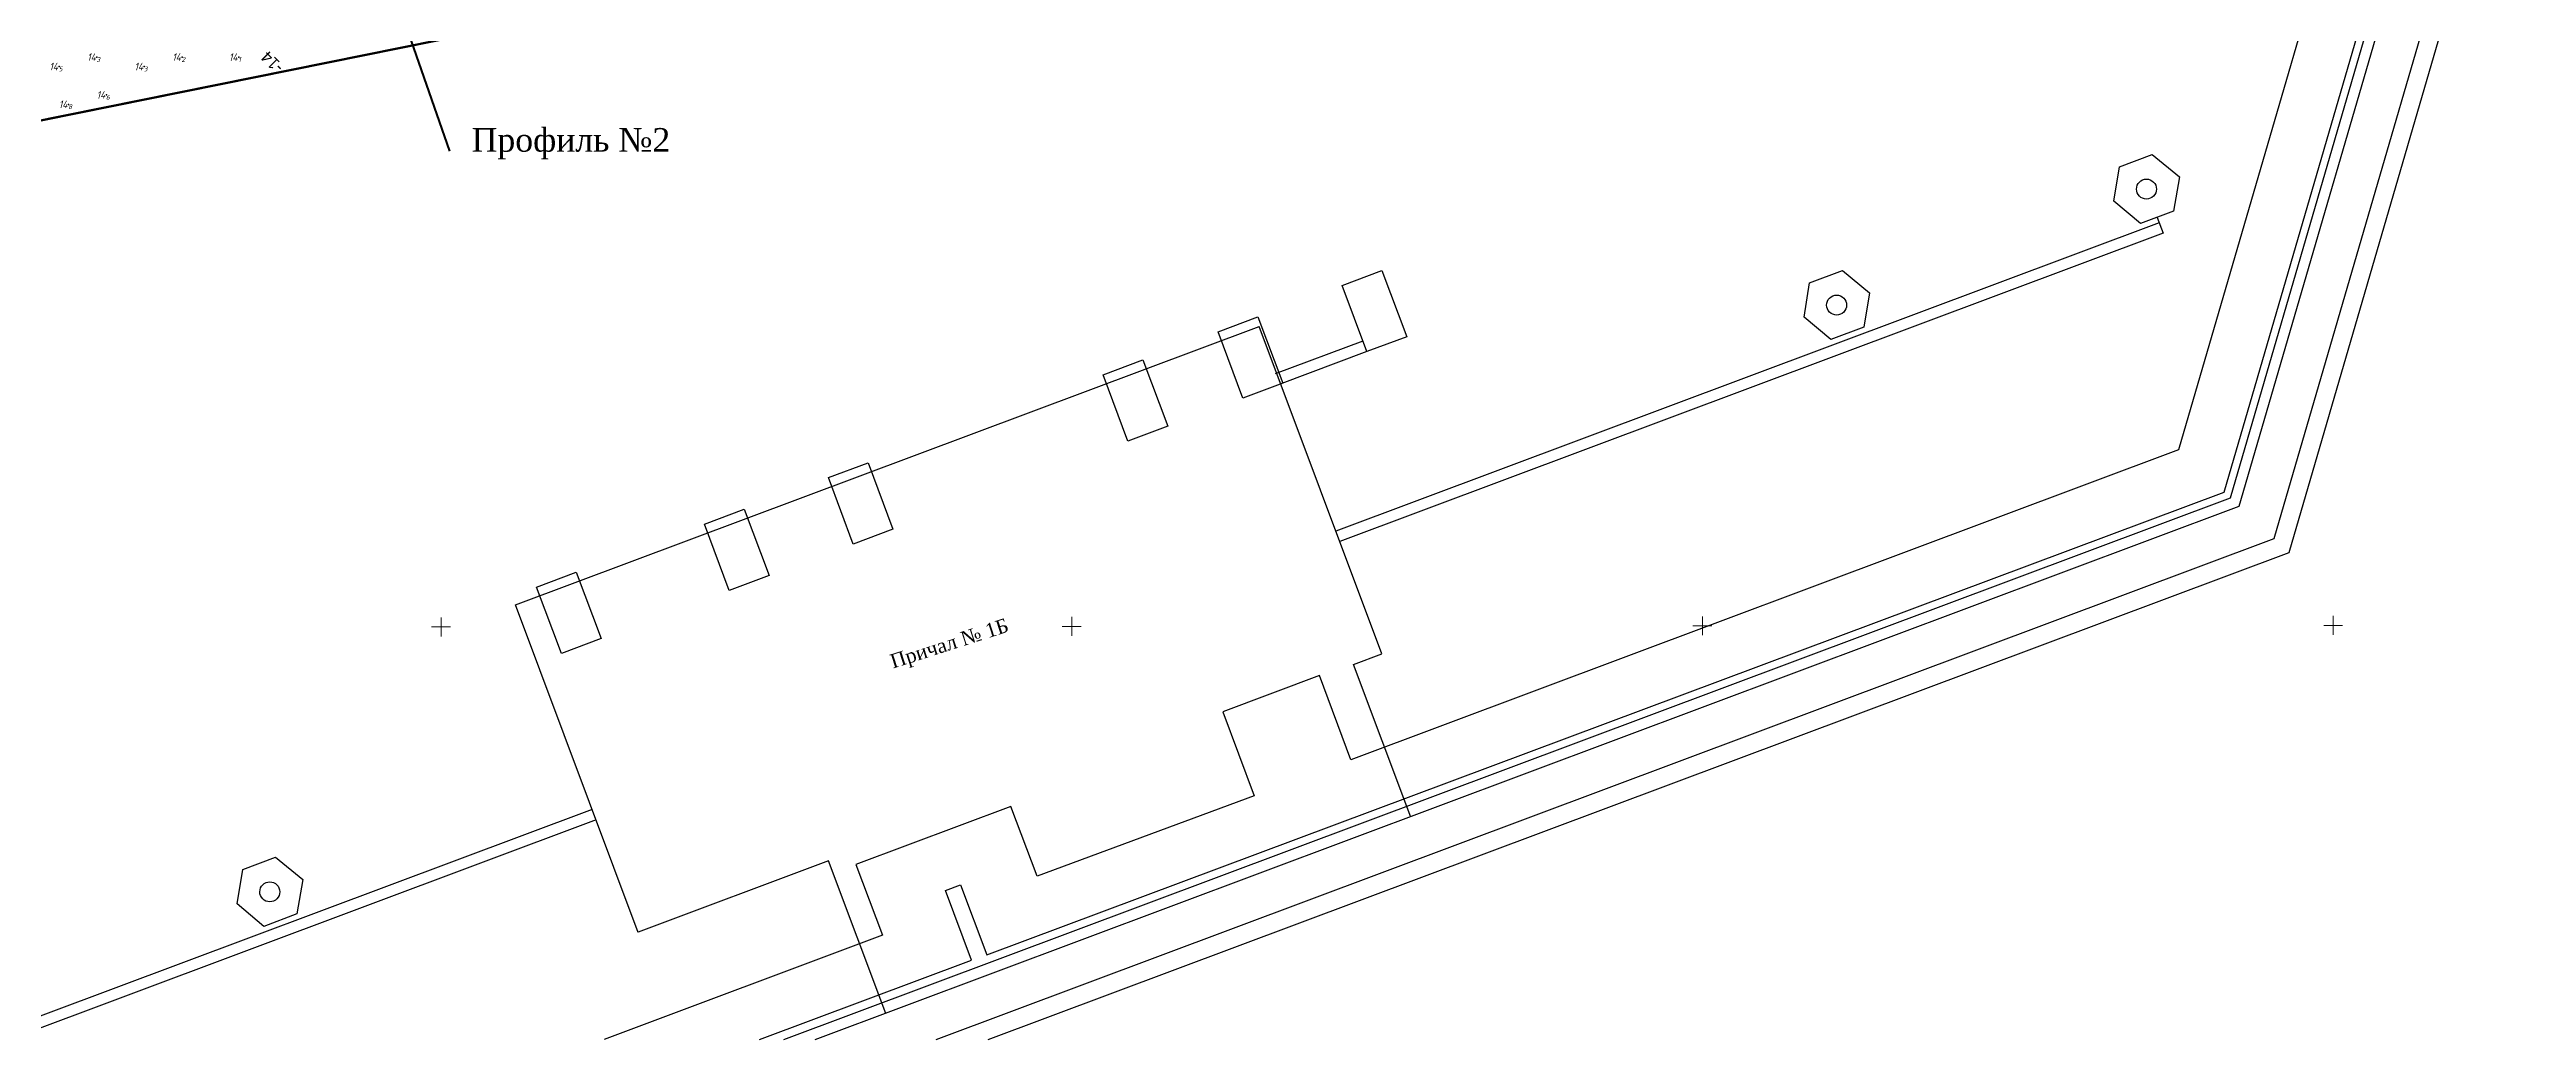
# Model space of a CAD drawing. Header units: feet. Extents: x 555402 to 556028, y 5031181 to 5031471.
# Drawn here: x 555762 to 556024, y 5031181 to 5031285.8 of the extents above; entities that cross this region are included whole.
import ezdxf
from ezdxf.enums import TextEntityAlignment as Align

# ---------------------------------------------------------------- set-up
doc = ezdxf.new("R2010")
doc.units = ezdxf.units.FT
doc.header["$LTSCALE"] = 5
doc.header["$MEASUREMENT"] = 0
doc.layers.get('0').update_dxf_attribs({"linetype": 'CONTINUOUS'})
doc.layers.add('_Р_СТ', color=8, linetype='CONTINUOUS', lineweight=9)
for name, color, linetype in [('DEPTHS_TEXT', 7, 'CONTINUOUS'), ('PDF__0', 7, 'CONTINUOUS'), ('POINTS', 8, 'CONTINUOUS'), ('POINTS_CON', 150, 'CONTINUOUS'), ('надписи', 7, 'CONTINUOUS'), ('ПРИЧ_Л', 7, 'CONTINUOUS'), ('Р__ОН_Р__ОТ', 7, 'CONTINUOUS')]:
    doc.layers.add(name, color=color, linetype=linetype)
doc.styles.add('ISO', font='iso')
doc.styles.add('style1', font='times.ttf')
doc.styles.add('TMODELF', font='tmodelf')

msp = doc.modelspace()

# ---------------------------------------------------------------- linework, layer by layer
msp.add_line((555984.93, 5031268.03), (555985.56, 5031266.35))
at = {"layer": '_Р_СТ', "linetype": 'Continuous', "flags": 128}
for points in [[(555802.4, 5031224.67), (555804.4, 5031224.67)], [(555803.4, 5031223.67), (555803.4, 5031225.67)], [(555869.12, 5031224.73), (555871.12, 5031224.73)], [(555870.12, 5031223.73), (555870.12, 5031225.73)], [(555935.83, 5031224.79), (555937.83, 5031224.79)], [(555936.83, 5031223.79), (555936.83, 5031225.79)], [(556002.55, 5031224.84), (556004.55, 5031224.84)], [(556003.55, 5031223.84), (556003.55, 5031225.84)]]:
    msp.add_lwpolyline(points, dxfattribs=at)
at = {"layer": 'PDF__0', "linetype": 'Continuous', "flags": 128}
for points in [[(555984.42, 5031274.7), (555987.3, 5031272.33), (555986.66, 5031268.68), (555983.19, 5031267.37), (555980.35, 5031269.74), (555980.95, 5031273.38), (555984.42, 5031274.7)], [(555951.64, 5031262.41), (555954.52, 5031260.04), (555953.89, 5031256.4), (555950.42, 5031255.09), (555947.58, 5031257.46), (555948.17, 5031261.1), (555951.64, 5031262.41)], [(555785.9, 5031200.3), (555788.78, 5031197.93), (555788.14, 5031194.29), (555784.67, 5031192.97), (555781.83, 5031195.35), (555782.43, 5031198.99), (555785.9, 5031200.3)]]:
    msp.add_lwpolyline(points, close=True, dxfattribs=at)
at = {"layer": 'POINTS', "linetype": 'Continuous'}
for p in [(555767, 5031285, 14.3), (555776, 5031285, 14.2), (555782, 5031285, 14.1), (555763, 5031284, 14.5), (555772, 5031284, 14.3), (555764, 5031280, 14.8), (555768, 5031281, 14.6)]:
    msp.add_point(p, dxfattribs=at)
at = {"layer": 'надписи', "color": 6, "linetype": 'Continuous', "lineweight": 50}
msp.add_line((555762.95, 5031393.43), (555804.31, 5031275.04), dxfattribs=at)
at = {"layer": 'надписи', "color": 1, "linetype": 'Continuous', "lineweight": 100, "flags": 128}
msp.add_lwpolyline([(555696.24, 5031345.15), (555848.54, 5031402.22), (555933.19, 5031404.91), (555965.44, 5031319.62), (555724.08, 5031270.84), (555696.24, 5031345.15)], dxfattribs=at)
at = {"layer": 'ПРИЧ_Л', "linetype": 'Continuous', "flags": 128}
for points in [[(555837.08, 5031181), (555859.52, 5031189.41), (555856.76, 5031196.78), (555858.36, 5031197.38), (555861.15, 5031189.96), (555992.02, 5031238.94), (556024, 5031348.76)], [(555839.66, 5031181), (555992.68, 5031238.34), (556024, 5031345.92)], [(555842.96, 5031181), (555993.62, 5031237.46), (556024, 5031341.79)], [(556011.26, 5031326.1), (555987.18, 5031243.43), (555899.65, 5031210.62), (555896.31, 5031219.53), (555886.09, 5031215.7), (555889.43, 5031206.78), (555866.46, 5031198.3), (555863.69, 5031205.68), (555847.29, 5031199.54), (555850.1, 5031192.03), (555820.67, 5031181)], [(555855.78, 5031181), (555997.31, 5031234.04), (556024, 5031325.69)], [(555861.29, 5031181), (555998.9, 5031232.57), (556024, 5031318.77)], [(555985.14, 5031267.47), (555898.04, 5031234.83)], [(555985.56, 5031266.35), (555898.46, 5031233.71)], [(555811.27, 5031227.01), (555889.93, 5031256.49)], [(555902.92, 5031221.82), (555889.93, 5031256.49)], [(555900.92, 5031254.94), (555891.65, 5031251.47)], [(555901.34, 5031253.82), (555892.07, 5031250.34)], [(555824.26, 5031192.34), (555811.27, 5031227.01)], [(555899.92, 5031220.7), (555902.92, 5031221.82)], [(555905.98, 5031204.55), (555899.92, 5031220.7)], [(555819.39, 5031205.36), (555754.38, 5031181)], [(555819.82, 5031204.24), (555757.8, 5031181)], [(555844.39, 5031199.91), (555824.25, 5031192.37)], [(555850.45, 5031183.74), (555844.39, 5031199.91)]]:
    msp.add_lwpolyline(points, dxfattribs=at)
for points in [[(555983.8, 5031272.09), (555983.8, 5031272.09, -0.414214), (555984.86, 5031271.03), (555984.86, 5031271.03, -0.414214), (555983.8, 5031269.98), (555983.8, 5031269.98, -0.414214), (555982.75, 5031271.03), (555982.75, 5031271.03, -0.414214), (555983.8, 5031272.09), (555983.8, 5031272.09)], [(555951.03, 5031259.81), (555951.03, 5031259.81, -0.414214), (555952.09, 5031258.75), (555952.09, 5031258.75, -0.414214), (555951.03, 5031257.7), (555951.03, 5031257.7, -0.414214), (555949.97, 5031258.75), (555949.97, 5031258.75, -0.414214), (555951.03, 5031259.81), (555951.03, 5031259.81)], [(555785.29, 5031197.69), (555785.29, 5031197.69, -0.414214), (555786.34, 5031196.64), (555786.34, 5031196.64, -0.414214), (555785.29, 5031195.58), (555785.29, 5031195.58, -0.414214), (555784.23, 5031196.64), (555784.23, 5031196.64, -0.414214), (555785.29, 5031197.69), (555785.29, 5031197.69)]]:
    msp.add_lwpolyline(points, format="xyb", close=True, dxfattribs=at)
for points in [[(555898.71, 5031260.84), (555902.92, 5031262.42), (555905.55, 5031255.39), (555901.34, 5031253.82), (555898.71, 5031260.84)], [(555885.6, 5031255.93), (555889.81, 5031257.51), (555892.44, 5031250.48), (555888.23, 5031248.9), (555885.6, 5031255.93)], [(555873.43, 5031251.37), (555877.64, 5031252.95), (555880.27, 5031245.92), (555876.06, 5031244.34), (555873.43, 5031251.37)], [(555844.37, 5031240.48), (555848.58, 5031242.06), (555851.21, 5031235.03), (555847, 5031233.45), (555844.37, 5031240.48)], [(555831.26, 5031235.56), (555835.47, 5031237.14), (555838.1, 5031230.12), (555833.89, 5031228.54), (555831.26, 5031235.56)], [(555813.5, 5031228.9), (555817.7, 5031230.48), (555820.34, 5031223.46), (555816.13, 5031221.88), (555813.5, 5031228.9)]]:
    msp.add_lwpolyline(points, close=True, dxfattribs=at)
at = {"layer": 'Р__ОН_Р__ОТ', "color": 96, "linetype": 'Continuous', "lineweight": 50, "flags": 128}
msp.add_lwpolyline([(555417.7, 5031197.3), (555647.7, 5031255.4), (555995.5, 5031325.7), (556001.9, 5031346.7), (555967.5, 5031457.8), (555918.6, 5031446.9), (555891.9, 5031446.3), (555408.8, 5031291.6), (555417.7, 5031197.3)], close=True, dxfattribs=at)

# ---------------------------------------------------------------- texts
at = {"layer": 'DEPTHS_TEXT', "linetype": 'Continuous', "style": 'ISO', "oblique": 15}
for p in [(555766.87, 5031285), (555775.87, 5031285), (555781.87, 5031285), (555762.87, 5031284), (555771.87, 5031284), (555763.87, 5031280), (555767.87, 5031281)]:
    msp.add_text('14', height=0.8, dxfattribs=at).set_placement(p, align=Align.MIDDLE_RIGHT)
for s, p in [('3', (555766.95, 5031285)), ('2', (555775.95, 5031285)), ('1', (555781.95, 5031285)), ('5', (555762.95, 5031284)), ('3', (555771.95, 5031284)), ('8', (555763.95, 5031280)), ('6', (555767.95, 5031281))]:
    msp.add_text(s, height=0.5, dxfattribs=at).set_placement(p, align=Align.TOP_LEFT)
at = {"layer": 'POINTS_CON', "linetype": 'Continuous', "style": 'TMODELF'}
msp.add_text('-14', height=1.25, rotation=135, dxfattribs=at).set_placement((555785.53, 5031284.47, 14), align=Align.MIDDLE_CENTER)
at = {"layer": 'надписи', "style": 'style1'}
msp.add_text('Причал № 1Б', height=1.5, rotation=17.7306, dxfattribs=at).set_placement((555851.21, 5031220.27))
at = {"layer": 'надписи', "insert": (555806.64, 5031277.49), "char_height": 2.5, "attachment_point": 1, "style": 'style1'}
msp.add_mtext_dynamic_manual_height_columns('{\\C1;Профиль №2}', width=22.2697, gutter_width=12.5, heights=[0], dxfattribs=at)

doc.saveas('drawing.dxf')
